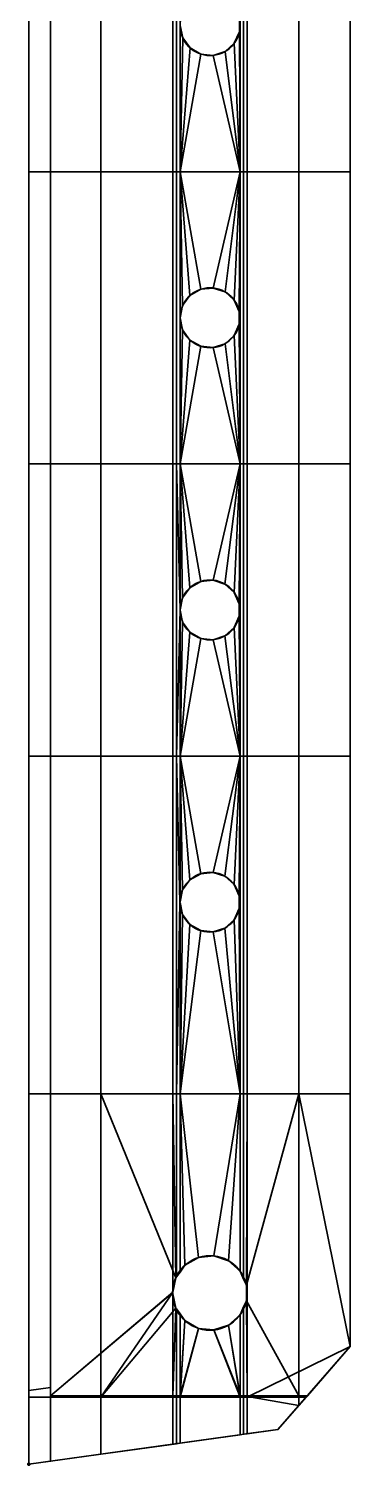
# Model space of a CAD drawing. Header units: millimetres. Extents: x 0 to 22, y 0 to 190.
# Drawn here: x 0 to 22, y 0 to 98.3 of the extents above; entities that cross this region are included whole.
import ezdxf

# ---------------------------------------------------------------- set-up
doc = ezdxf.new("R2010")
doc.units = ezdxf.units.MM
doc.layers.add('1', color=7, linetype='Continuous', true_color=0xffffff)
doc.layers.add('61', color=7, linetype='Continuous', true_color=0xffffff)

# ---------------------------------------------------------------- blocks, each defined once
blk = doc.blocks.new('UG_SURFACE_001')
at = {"layer": '1', "color": 252, "linetype": 'Continuous', "lineweight": 35}
for points in [[(0, 5.048373, 20), (0, 184.962451, 20), (0, 108.47526), (0, 88.475265)], [(0, 5.048373, 20), (1.5, 5.25753, 20), (1.5, 184.778273, 20), (0, 184.962451, 20)], [(1.5, 184.778273, 20), (1.5, 5.25753, 20), (1.5, 88.475265, 1.5), (1.5, 108.47526, 1.5)], [(4.922299, 88.475265), (0, 88.475265), (0, 108.47526), (4.922299, 108.47526)], [(1.5, 88.475265, 1.5), (9.856303, 88.475265, 1.5), (9.856303, 108.47526, 1.5), (1.5, 108.47526, 1.5)], [(10.10818, 88.475265), (4.922299, 88.475265), (4.922299, 108.47526), (10.10818, 108.47526)], [(9.856303, 88.475265, 1.5), (10.10818, 88.475265, 1.5), (10.10818, 108.47526, 1.5), (9.856303, 108.47526, 1.5)], [(10.10818, 88.475265, 1.5), (10.352565, 88.475265, 1.5), (10.352565, 108.47526, 1.5), (10.10818, 108.47526, 1.5)], [(10.352565, 88.475265), (10.10818, 88.475265), (10.10818, 108.47526), (10.352565, 108.47526)], [(10.352565, 108.47526, 1.5), (10.352565, 88.475265, 1.5), (10.356776, 98.475263, 1.5)], [(10.352565, 88.475265), (10.352565, 108.47526), (10.356776, 98.475263)], [(14.460988, 88.475265, 1.5), (14.460988, 108.47526, 1.5), (14.411979, 98.90148, 1.5), (14.411979, 98.049045, 1.5)], [(14.456777, 98.475263), (14.460988, 108.47526), (14.460988, 88.475265)], [(14.460988, 88.475265, 1.5), (14.704899, 88.475265, 1.5), (14.704899, 108.47526, 1.5), (14.460988, 108.47526, 1.5)], [(14.704899, 88.475265), (14.460988, 88.475265), (14.460988, 108.47526), (14.704899, 108.47526)], [(14.704899, 88.475265, 1.5), (18.484004, 88.475265, 1.5), (18.484004, 108.47526, 1.5), (14.704899, 108.47526, 1.5)], [(14.956303, 88.475265), (14.704899, 88.475265), (14.704899, 108.47526), (14.956303, 108.47526)], [(22, 88.475265), (14.956303, 88.475265), (14.956303, 108.47526), (22, 108.47526)], [(18.484004, 88.475265, 1.5), (22, 88.475265, 1.5), (22, 108.47526, 1.5), (18.484004, 108.47526, 1.5)], [(22, 108.47526, 1.5), (22, 88.475265, 1.5), (22, 88.475265), (22, 108.47526)], [(10.534009, 97.641453, 1.5), (10.356776, 98.475263, 1.5), (10.352565, 88.475265, 1.5)], [(10.356776, 98.475263), (10.534009, 97.641453), (10.352565, 88.475265)], [(10.356776, 98.475263), (10.356776, 98.475263, 1.5), (10.534009, 97.641453, 1.5), (10.534009, 97.641453)], [(14.456777, 98.475263), (14.411979, 98.049045, 1.5), (14.411979, 98.90148, 1.5)], [(14.456777, 98.475263), (14.411979, 98.049045), (14.411979, 98.049045, 1.5)], [(14.460988, 88.475265), (14.411979, 98.049045), (14.456777, 98.475263)], [(10.352565, 88.475265, 1.5), (11.035059, 96.951813, 1.5), (10.534009, 97.641453, 1.5)], [(10.534009, 97.641453), (11.035059, 96.951813), (10.352565, 88.475265)], [(10.534009, 97.641453), (10.534009, 97.641453, 1.5), (11.035059, 96.951813, 1.5), (11.035059, 96.951813)], [(14.411979, 98.049045, 1.5), (14.065262, 97.270302, 1.5), (14.460988, 88.475265, 1.5)], [(14.065262, 97.270302), (14.065262, 97.270302, 1.5), (14.411979, 98.049045, 1.5), (14.411979, 98.049045)], [(14.460988, 88.475265), (14.065262, 97.270302), (14.411979, 98.049045)], [(11.773292, 96.525595, 1.5), (11.035059, 96.951813, 1.5), (10.352565, 88.475265, 1.5)], [(10.352565, 88.475265), (11.035059, 96.951813), (11.773292, 96.525595)], [(10.352565, 88.475265, 1.5), (14.460988, 88.475265, 1.5), (12.62106, 96.436493, 1.5), (11.773292, 96.525595, 1.5)], [(11.773292, 96.525595), (12.62106, 96.436493), (14.460988, 88.475265), (10.352565, 88.475265)], [(11.035059, 96.951813), (11.035059, 96.951813, 1.5), (11.773292, 96.525595, 1.5), (11.773292, 96.525595)], [(11.773292, 96.525595), (11.773292, 96.525595, 1.5), (12.62106, 96.436493, 1.5), (12.62106, 96.436493)], [(14.460988, 88.475265, 1.5), (13.431777, 96.699908, 1.5), (12.62106, 96.436493, 1.5)], [(12.62106, 96.436493), (12.62106, 96.436493, 1.5), (13.431777, 96.699908, 1.5), (13.431777, 96.699908)], [(14.460988, 88.475265), (12.62106, 96.436493), (13.431777, 96.699908)], [(14.460988, 88.475265, 1.5), (14.065262, 97.270302, 1.5), (13.431777, 96.699908, 1.5)], [(13.431777, 96.699908), (13.431777, 96.699908, 1.5), (14.065262, 97.270302, 1.5), (14.065262, 97.270302)], [(13.431777, 96.699908), (14.065262, 97.270302), (14.460988, 88.475265)], [(4.922299, 68.475261), (0, 68.475261), (0, 88.475265), (4.922299, 88.475265)], [(0, 5.048373, 20), (0, 88.475265), (0, 68.475261)], [(1.5, 68.475261, 1.5), (9.856303, 68.475261, 1.5), (9.856303, 88.475265, 1.5), (1.5, 88.475265, 1.5)], [(1.5, 5.25753, 20), (1.5, 68.475261, 1.5), (1.5, 88.475265, 1.5)], [(10.10818, 68.475261), (4.922299, 68.475261), (4.922299, 88.475265), (10.10818, 88.475265)], [(9.856303, 68.475261, 1.5), (10.10818, 68.475261, 1.5), (10.10818, 88.475265, 1.5), (9.856303, 88.475265, 1.5)], [(10.10818, 68.475261, 1.5), (10.352565, 68.475261, 1.5), (10.352565, 88.475265, 1.5), (10.10818, 88.475265, 1.5)], [(10.352565, 68.475261), (10.10818, 68.475261), (10.10818, 88.475265), (10.352565, 88.475265)], [(10.352565, 88.475265, 1.5), (10.352565, 68.475261, 1.5), (10.353969, 78.475259, 1.5)], [(10.352565, 88.475265, 1.5), (11.032252, 79.998709, 1.5), (11.770484, 80.424927, 1.5)], [(10.353969, 78.475259, 1.5), (10.531201, 79.309069, 1.5), (10.352565, 88.475265, 1.5)], [(11.770484, 80.424927, 1.5), (12.618252, 80.514029, 1.5), (14.460988, 88.475265, 1.5), (10.352565, 88.475265, 1.5)], [(10.531201, 79.309069, 1.5), (11.032252, 79.998709, 1.5), (10.352565, 88.475265, 1.5)], [(10.352565, 88.475265), (14.460988, 88.475265), (12.618252, 80.514029), (11.770484, 80.424927)], [(10.352565, 68.475261), (10.352565, 88.475265), (10.353969, 78.475259)], [(10.352565, 88.475265), (11.032252, 79.998709), (10.531201, 79.309069)], [(11.770484, 80.424927), (11.032252, 79.998709), (10.352565, 88.475265)], [(10.531201, 79.309069), (10.353969, 78.475259), (10.352565, 88.475265)], [(12.618252, 80.514029, 1.5), (13.428969, 80.250613, 1.5), (14.460988, 88.475265, 1.5)], [(14.460988, 88.475265), (13.428969, 80.250613), (12.618252, 80.514029)], [(14.460988, 88.475265, 1.5), (13.428969, 80.250613, 1.5), (14.062454, 79.680219, 1.5)], [(14.062454, 79.680219), (13.428969, 80.250613), (14.460988, 88.475265)], [(14.062454, 79.680219, 1.5), (14.409171, 78.901477, 1.5), (14.460988, 88.475265, 1.5)], [(14.409171, 78.901477), (14.062454, 79.680219), (14.460988, 88.475265)], [(14.460988, 68.475261, 1.5), (14.460988, 88.475265, 1.5), (14.409171, 78.901477, 1.5), (14.409171, 78.049041, 1.5)], [(14.453969, 78.475259), (14.409171, 78.901477), (14.460988, 88.475265)], [(14.453969, 78.475259), (14.460988, 88.475265), (14.460988, 68.475261)], [(14.460988, 68.475261, 1.5), (14.704899, 68.475261, 1.5), (14.704899, 88.475265, 1.5), (14.460988, 88.475265, 1.5)], [(14.704899, 68.475261), (14.460988, 68.475261), (14.460988, 88.475265), (14.704899, 88.475265)], [(14.704899, 68.475261, 1.5), (18.484004, 68.475261, 1.5), (18.484004, 88.475265, 1.5), (14.704899, 88.475265, 1.5)], [(14.956303, 68.475261), (14.704899, 68.475261), (14.704899, 88.475265), (14.956303, 88.475265)], [(22, 68.475261), (14.956303, 68.475261), (14.956303, 88.475265), (22, 88.475265)], [(18.484004, 68.475261, 1.5), (22, 68.475261, 1.5), (22, 88.475265, 1.5), (18.484004, 88.475265, 1.5)], [(22, 88.475265, 1.5), (22, 68.475261, 1.5), (22, 68.475261), (22, 88.475265)], [(11.032252, 79.998709), (11.032252, 79.998709, 1.5), (10.531201, 79.309069, 1.5), (10.531201, 79.309069)], [(11.770484, 80.424927), (11.770484, 80.424927, 1.5), (11.032252, 79.998709, 1.5), (11.032252, 79.998709)], [(12.618252, 80.514029), (12.618252, 80.514029, 1.5), (11.770484, 80.424927, 1.5), (11.770484, 80.424927)], [(13.428969, 80.250613), (13.428969, 80.250613, 1.5), (12.618252, 80.514029, 1.5), (12.618252, 80.514029)], [(14.062454, 79.680219), (14.062454, 79.680219, 1.5), (13.428969, 80.250613, 1.5), (13.428969, 80.250613)], [(14.409171, 78.901477), (14.409171, 78.901477, 1.5), (14.062454, 79.680219, 1.5), (14.062454, 79.680219)], [(10.531201, 79.309069), (10.531201, 79.309069, 1.5), (10.353969, 78.475259, 1.5), (10.353969, 78.475259)], [(14.409171, 78.901477, 1.5), (14.409171, 78.901477), (14.453969, 78.475259)], [(14.453969, 78.475259), (14.409171, 78.049041, 1.5), (14.409171, 78.901477, 1.5)], [(10.531201, 77.64145, 1.5), (10.353969, 78.475259, 1.5), (10.352565, 68.475261, 1.5)], [(10.353969, 78.475259), (10.531201, 77.64145), (10.352565, 68.475261)], [(10.352565, 68.475261, 1.5), (11.032252, 76.951817, 1.5), (10.531201, 77.64145, 1.5)], [(10.531201, 77.64145), (11.032252, 76.951817), (10.352565, 68.475261)], [(10.353969, 78.475259), (10.353969, 78.475259, 1.5), (10.531201, 77.64145, 1.5), (10.531201, 77.64145)], [(10.531201, 77.64145), (10.531201, 77.64145, 1.5), (11.032252, 76.951817, 1.5), (11.032252, 76.951817)], [(14.409171, 78.049041, 1.5), (14.062454, 77.270299, 1.5), (14.460988, 68.475261, 1.5)], [(14.062454, 77.270299), (14.062454, 77.270299, 1.5), (14.409171, 78.049041, 1.5), (14.409171, 78.049041)], [(14.460988, 68.475261), (14.062454, 77.270299), (14.409171, 78.049041)], [(14.453969, 78.475259), (14.409171, 78.049041), (14.409171, 78.049041, 1.5)], [(14.460988, 68.475261), (14.409171, 78.049041), (14.453969, 78.475259)], [(11.770484, 76.525599, 1.5), (11.032252, 76.951817, 1.5), (10.352565, 68.475261, 1.5)], [(10.352565, 68.475261), (11.032252, 76.951817), (11.770484, 76.525599)], [(11.032252, 76.951817), (11.032252, 76.951817, 1.5), (11.770484, 76.525599, 1.5), (11.770484, 76.525599)], [(14.460988, 68.475261, 1.5), (13.428969, 76.699913, 1.5), (12.618252, 76.43649, 1.5)], [(12.618252, 76.43649), (12.618252, 76.43649, 1.5), (13.428969, 76.699913, 1.5), (13.428969, 76.699913)], [(14.460988, 68.475261), (12.618252, 76.43649), (13.428969, 76.699913)], [(14.460988, 68.475261, 1.5), (14.062454, 77.270299, 1.5), (13.428969, 76.699913, 1.5)], [(13.428969, 76.699913), (13.428969, 76.699913, 1.5), (14.062454, 77.270299, 1.5), (14.062454, 77.270299)], [(13.428969, 76.699913), (14.062454, 77.270299), (14.460988, 68.475261)], [(10.352565, 68.475261, 1.5), (14.460988, 68.475261, 1.5), (12.618252, 76.43649, 1.5), (11.770484, 76.525599, 1.5)], [(11.770484, 76.525599), (12.618252, 76.43649), (14.460988, 68.475261), (10.352565, 68.475261)], [(11.770484, 76.525599), (11.770484, 76.525599, 1.5), (12.618252, 76.43649, 1.5), (12.618252, 76.43649)], [(4.922299, 48.475262), (0, 48.475262), (0, 68.475261), (4.922299, 68.475261)], [(0, 5.048373, 20), (0, 68.475261), (0, 48.475262)], [(1.5, 48.475262, 1.5), (9.856303, 48.475262, 1.5), (9.856303, 68.475261, 1.5), (1.5, 68.475261, 1.5)], [(1.5, 5.25753, 20), (1.5, 48.475262, 1.5), (1.5, 68.475261, 1.5)], [(10.10818, 48.475262), (4.922299, 48.475262), (4.922299, 68.475261), (10.10818, 68.475261)], [(9.856303, 48.475262, 1.5), (10.10818, 48.475262, 1.5), (10.10818, 68.475261, 1.5), (9.856303, 68.475261, 1.5)], [(10.351161, 58.475263, 1.5), (10.10818, 68.475261, 1.5), (10.10818, 48.475262, 1.5)], [(10.351161, 58.475263, 1.5), (10.352565, 58.481865, 1.5), (10.352565, 68.475261, 1.5), (10.10818, 68.475261, 1.5)], [(10.10818, 68.475261), (10.352565, 68.475261), (10.352565, 58.481865), (10.351161, 58.475263)], [(10.351161, 58.475263), (10.10818, 48.475262), (10.10818, 68.475261)], [(14.460988, 68.475261, 1.5), (10.352565, 68.475261, 1.5), (11.767676, 60.424928, 1.5), (12.615445, 60.514033, 1.5)], [(10.352565, 68.475261, 1.5), (11.029444, 59.99871, 1.5), (11.767676, 60.424928, 1.5)], [(10.352565, 68.475261, 1.5), (10.352565, 58.481865, 1.5), (10.528393, 59.309073, 1.5)], [(10.528393, 59.309073, 1.5), (11.029444, 59.99871, 1.5), (10.352565, 68.475261, 1.5)], [(10.352565, 68.475261), (11.029444, 59.99871), (10.528393, 59.309073)], [(12.615445, 60.514033), (11.767676, 60.424928), (10.352565, 68.475261), (14.460988, 68.475261)], [(11.767676, 60.424928), (11.029444, 59.99871), (10.352565, 68.475261)], [(10.528393, 59.309073), (10.352565, 58.481865), (10.352565, 68.475261)], [(14.460988, 68.475261, 1.5), (12.615445, 60.514033, 1.5), (13.426161, 60.250614, 1.5)], [(13.426161, 60.250614), (12.615445, 60.514033), (14.460988, 68.475261)], [(13.426161, 60.250614, 1.5), (14.059646, 59.68022, 1.5), (14.460988, 68.475261, 1.5)], [(14.460988, 68.475261), (14.059646, 59.68022), (13.426161, 60.250614)], [(14.460988, 68.475261, 1.5), (14.059646, 59.68022, 1.5), (14.406364, 58.901481, 1.5)], [(14.406364, 58.901481), (14.059646, 59.68022), (14.460988, 68.475261)], [(14.406364, 58.901481, 1.5), (14.406364, 58.049042, 1.5), (14.460988, 48.475262, 1.5), (14.460988, 68.475261, 1.5)], [(14.451161, 58.475263), (14.406364, 58.901481), (14.460988, 68.475261)], [(14.460988, 68.475261), (14.460988, 48.475262), (14.451161, 58.475263)], [(14.460988, 48.475262, 1.5), (14.704899, 48.475262, 1.5), (14.704899, 68.475261, 1.5), (14.460988, 68.475261, 1.5)], [(14.704899, 48.475262), (14.460988, 48.475262), (14.460988, 68.475261), (14.704899, 68.475261)], [(14.704899, 48.475262, 1.5), (18.484004, 48.475262, 1.5), (18.484004, 68.475261, 1.5), (14.704899, 68.475261, 1.5)], [(14.956303, 48.475262), (14.704899, 48.475262), (14.704899, 68.475261), (14.956303, 68.475261)], [(22, 48.475262), (14.956303, 48.475262), (14.956303, 68.475261), (22, 68.475261)], [(18.484004, 48.475262, 1.5), (22, 48.475262, 1.5), (22, 68.475261, 1.5), (18.484004, 68.475261, 1.5)], [(22, 68.475261, 1.5), (22, 48.475262, 1.5), (22, 48.475262), (22, 68.475261)], [(11.029444, 59.99871), (11.029444, 59.99871, 1.5), (10.528393, 59.309073, 1.5), (10.528393, 59.309073)], [(11.767676, 60.424928), (11.767676, 60.424928, 1.5), (11.029444, 59.99871, 1.5), (11.029444, 59.99871)], [(12.615445, 60.514033), (12.615445, 60.514033, 1.5), (11.767676, 60.424928, 1.5), (11.767676, 60.424928)], [(13.426161, 60.250614), (13.426161, 60.250614, 1.5), (12.615445, 60.514033, 1.5), (12.615445, 60.514033)], [(14.059646, 59.68022), (14.059646, 59.68022, 1.5), (13.426161, 60.250614, 1.5), (13.426161, 60.250614)], [(10.352565, 58.481865), (10.528393, 59.309073), (10.528393, 59.309073, 1.5), (10.352565, 58.481865, 1.5)], [(14.406364, 58.901481), (14.406364, 58.901481, 1.5), (14.059646, 59.68022, 1.5), (14.059646, 59.68022)], [(10.10818, 48.475262, 1.5), (10.352565, 48.475262, 1.5), (10.352565, 58.468658, 1.5), (10.351161, 58.475263, 1.5)], [(10.351161, 58.475263), (10.352565, 58.468658), (10.352565, 48.475262), (10.10818, 48.475262)], [(10.352565, 58.481865, 1.5), (10.351161, 58.475263, 1.5), (10.351161, 58.475263), (10.352565, 58.481865)], [(10.352565, 58.468658), (10.351161, 58.475263), (10.351161, 58.475263, 1.5), (10.352565, 58.468658, 1.5)], [(10.528393, 57.64145, 1.5), (10.352565, 58.468658, 1.5), (10.352565, 48.475262, 1.5)], [(10.352565, 58.468658, 1.5), (10.528393, 57.64145, 1.5), (10.528393, 57.64145), (10.352565, 58.468658)], [(10.352565, 48.475262), (10.352565, 58.468658), (10.528393, 57.64145)], [(14.406364, 58.049042, 1.5), (14.059646, 57.270303, 1.5), (14.460988, 48.475262, 1.5)], [(14.059646, 57.270303), (14.059646, 57.270303, 1.5), (14.406364, 58.049042, 1.5), (14.406364, 58.049042)], [(14.460988, 48.475262), (14.059646, 57.270303), (14.406364, 58.049042)], [(14.406364, 58.901481, 1.5), (14.406364, 58.901481), (14.451161, 58.475263)], [(14.451161, 58.475263), (14.406364, 58.049042, 1.5), (14.406364, 58.901481, 1.5)], [(14.451161, 58.475263), (14.406364, 58.049042), (14.406364, 58.049042, 1.5)], [(14.460988, 48.475262), (14.406364, 58.049042), (14.451161, 58.475263)], [(10.352565, 48.475262, 1.5), (11.029444, 56.951813, 1.5), (10.528393, 57.64145, 1.5)], [(10.528393, 57.64145), (11.029444, 56.951813), (10.352565, 48.475262)], [(10.528393, 57.64145), (10.528393, 57.64145, 1.5), (11.029444, 56.951813, 1.5), (11.029444, 56.951813)], [(14.460988, 48.475262, 1.5), (14.059646, 57.270303, 1.5), (13.426161, 56.699909, 1.5)], [(13.426161, 56.699909), (13.426161, 56.699909, 1.5), (14.059646, 57.270303, 1.5), (14.059646, 57.270303)], [(13.426161, 56.699909), (14.059646, 57.270303), (14.460988, 48.475262)], [(11.767676, 56.525595, 1.5), (11.029444, 56.951813, 1.5), (10.352565, 48.475262, 1.5)], [(10.352565, 48.475262), (11.029444, 56.951813), (11.767676, 56.525595)], [(12.615445, 56.43649, 1.5), (11.767676, 56.525595, 1.5), (10.352565, 48.475262, 1.5), (14.460988, 48.475262, 1.5)], [(14.460988, 48.475262), (10.352565, 48.475262), (11.767676, 56.525595), (12.615445, 56.43649)], [(11.029444, 56.951813), (11.029444, 56.951813, 1.5), (11.767676, 56.525595, 1.5), (11.767676, 56.525595)], [(11.767676, 56.525595), (11.767676, 56.525595, 1.5), (12.615445, 56.43649, 1.5), (12.615445, 56.43649)], [(14.460988, 48.475262, 1.5), (13.426161, 56.699909, 1.5), (12.615445, 56.43649, 1.5)], [(12.615445, 56.43649), (12.615445, 56.43649, 1.5), (13.426161, 56.699909, 1.5), (13.426161, 56.699909)], [(12.615445, 56.43649), (13.426161, 56.699909), (14.460988, 48.475262)], [(4.922299, 25.351768), (0, 25.351768), (0, 48.475262), (4.922299, 48.475262)], [(0, 5.048373, 20), (0, 48.475262), (0, 25.351768)], [(1.5, 25.351768, 1.5), (9.856303, 25.351768, 1.5), (9.856303, 48.475262, 1.5), (1.5, 48.475262, 1.5)], [(1.5, 5.25753, 20), (1.5, 25.351768, 1.5), (1.5, 48.475262, 1.5)], [(10.10818, 25.351768), (4.922299, 25.351768), (4.922299, 48.475262), (10.10818, 48.475262)], [(9.856303, 25.351768, 1.5), (10.10818, 25.351768, 1.5), (10.10818, 48.475262, 1.5), (9.856303, 48.475262, 1.5)], [(10.348354, 38.47526, 1.5), (10.10818, 48.475262, 1.5), (10.10818, 25.351768, 1.5)], [(10.348354, 38.47526, 1.5), (10.352565, 38.495075, 1.5), (10.352565, 48.475262, 1.5), (10.10818, 48.475262, 1.5)], [(10.10818, 25.351768), (10.10818, 48.475262), (10.348354, 38.47526)], [(10.10818, 48.475262), (10.352565, 48.475262), (10.352565, 38.495075), (10.348354, 38.47526)], [(14.460988, 48.475262, 1.5), (10.352565, 48.475262, 1.5), (11.764869, 40.424928, 1.5), (12.612637, 40.514033, 1.5)], [(10.352565, 48.475262, 1.5), (11.026636, 39.99871, 1.5), (11.764869, 40.424928, 1.5)], [(10.352565, 48.475262, 1.5), (10.352565, 38.495075, 1.5), (10.525585, 39.309073, 1.5)], [(10.525585, 39.309073, 1.5), (11.026636, 39.99871, 1.5), (10.352565, 48.475262, 1.5)], [(10.352565, 48.475262), (11.026636, 39.99871), (10.525585, 39.309073)], [(12.612637, 40.514033), (11.764869, 40.424928), (10.352565, 48.475262), (14.460988, 48.475262)], [(11.764869, 40.424928), (11.026636, 39.99871), (10.352565, 48.475262)], [(10.525585, 39.309073), (10.352565, 38.495075), (10.352565, 48.475262)], [(14.460988, 48.475262, 1.5), (12.612637, 40.514033, 1.5), (13.423353, 40.250614, 1.5)], [(13.423353, 40.250614), (12.612637, 40.514033), (14.460988, 48.475262)], [(13.423353, 40.250614, 1.5), (14.056838, 39.68022, 1.5), (14.460988, 48.475262, 1.5)], [(14.460988, 48.475262), (14.056838, 39.68022), (13.423353, 40.250614)], [(14.460988, 48.475262, 1.5), (14.056838, 39.68022, 1.5), (14.403556, 38.901482, 1.5)], [(14.403556, 38.901482), (14.056838, 39.68022), (14.460988, 48.475262)], [(14.460988, 25.351768, 1.5), (14.460988, 48.475262, 1.5), (14.403556, 38.049042, 1.5)], [(14.403556, 38.901482, 1.5), (14.403556, 38.049042, 1.5), (14.460988, 48.475262, 1.5)], [(14.448354, 38.47526), (14.403556, 38.901482), (14.460988, 48.475262)], [(14.448354, 38.47526), (14.460988, 48.475262), (14.460988, 25.351768)], [(14.460988, 25.351768, 1.5), (14.704899, 25.351768, 1.5), (14.704899, 48.475262, 1.5), (14.460988, 48.475262, 1.5)], [(14.704899, 25.351768), (14.460988, 25.351768), (14.460988, 48.475262), (14.704899, 48.475262)], [(14.704899, 25.351768, 1.5), (18.484004, 25.351768, 1.5), (18.484004, 48.475262, 1.5), (14.704899, 48.475262, 1.5)], [(14.956303, 25.351768), (14.704899, 25.351768), (14.704899, 48.475262), (14.956303, 48.475262)], [(22, 25.351768), (14.956303, 25.351768), (14.956303, 48.475262), (22, 48.475262)], [(18.484004, 25.351768, 1.5), (22, 25.351768, 1.5), (22, 48.475262, 1.5), (18.484004, 48.475262, 1.5)], [(22, 48.475262, 1.5), (22, 25.351768, 1.5), (22, 25.351768), (22, 48.475262)], [(11.764869, 40.424928), (11.764869, 40.424928, 1.5), (11.026636, 39.99871, 1.5), (11.026636, 39.99871)], [(12.612637, 40.514033), (12.612637, 40.514033, 1.5), (11.764869, 40.424928, 1.5), (11.764869, 40.424928)], [(13.423353, 40.250614), (13.423353, 40.250614, 1.5), (12.612637, 40.514033, 1.5), (12.612637, 40.514033)], [(10.352565, 38.495075), (10.525585, 39.309073), (10.525585, 39.309073, 1.5), (10.352565, 38.495075, 1.5)], [(11.026636, 39.99871), (11.026636, 39.99871, 1.5), (10.525585, 39.309073, 1.5), (10.525585, 39.309073)], [(14.056838, 39.68022), (14.056838, 39.68022, 1.5), (13.423353, 40.250614, 1.5), (13.423353, 40.250614)], [(14.403556, 38.901482), (14.403556, 38.901482, 1.5), (14.056838, 39.68022, 1.5), (14.056838, 39.68022)], [(10.10818, 25.351768, 1.5), (10.352565, 25.351768, 1.5), (10.352565, 38.455449, 1.5), (10.348354, 38.47526, 1.5)], [(10.348354, 38.47526), (10.352565, 38.455449), (10.352565, 25.351768), (10.10818, 25.351768)], [(10.352565, 38.495075, 1.5), (10.348354, 38.47526, 1.5), (10.348354, 38.47526), (10.352565, 38.495075)], [(10.352565, 38.455449), (10.348354, 38.47526), (10.348354, 38.47526, 1.5), (10.352565, 38.455449, 1.5)], [(10.525585, 37.641451, 1.5), (10.352565, 38.455449, 1.5), (10.352565, 25.351768, 1.5)], [(10.352565, 38.455449, 1.5), (10.525585, 37.641451, 1.5), (10.525585, 37.641451), (10.352565, 38.455449)], [(10.352565, 25.351768), (10.352565, 38.455449), (10.525585, 37.641451)], [(14.403556, 38.901482, 1.5), (14.403556, 38.901482), (14.448354, 38.47526)], [(14.448354, 38.47526), (14.403556, 38.049042, 1.5), (14.403556, 38.901482, 1.5)], [(14.448354, 38.47526), (14.403556, 38.049042), (14.403556, 38.049042, 1.5)], [(14.460988, 25.351768), (14.403556, 38.049042), (14.448354, 38.47526)], [(10.352565, 25.351768, 1.5), (11.026636, 36.951814, 1.5), (10.525585, 37.641451, 1.5)], [(10.525585, 37.641451), (11.026636, 36.951814), (10.352565, 25.351768)], [(10.525585, 37.641451), (10.525585, 37.641451, 1.5), (11.026636, 36.951814, 1.5), (11.026636, 36.951814)], [(14.403556, 38.049042, 1.5), (14.056838, 37.270304, 1.5), (14.460988, 25.351768, 1.5)], [(14.056838, 37.270304), (14.056838, 37.270304, 1.5), (14.403556, 38.049042, 1.5), (14.403556, 38.049042)], [(14.460988, 25.351768), (14.056838, 37.270304), (14.403556, 38.049042)], [(11.764869, 36.525596, 1.5), (11.026636, 36.951814, 1.5), (10.352565, 25.351768, 1.5)], [(10.352565, 25.351768), (11.026636, 36.951814), (11.764869, 36.525596)], [(12.612637, 36.436491, 1.5), (11.764869, 36.525596, 1.5), (10.352565, 25.351768, 1.5), (14.460988, 25.351768, 1.5)], [(14.460988, 25.351768), (10.352565, 25.351768), (11.764869, 36.525596), (12.612637, 36.436491)], [(11.026636, 36.951814), (11.026636, 36.951814, 1.5), (11.764869, 36.525596, 1.5), (11.764869, 36.525596)], [(11.764869, 36.525596), (11.764869, 36.525596, 1.5), (12.612637, 36.436491, 1.5), (12.612637, 36.436491)], [(14.460988, 25.351768, 1.5), (13.423353, 36.69991, 1.5), (12.612637, 36.436491, 1.5)], [(12.612637, 36.436491), (12.612637, 36.436491, 1.5), (13.423353, 36.69991, 1.5), (13.423353, 36.69991)], [(12.612637, 36.436491), (13.423353, 36.69991), (14.460988, 25.351768)], [(14.460988, 25.351768, 1.5), (14.056838, 37.270304, 1.5), (13.423353, 36.69991, 1.5)], [(13.423353, 36.69991), (13.423353, 36.69991, 1.5), (14.056838, 37.270304, 1.5), (14.056838, 37.270304)], [(13.423353, 36.69991), (14.056838, 37.270304), (14.460988, 25.351768)], [(4.922299, 4.589137), (0, 4.589137), (0, 25.351768), (4.922299, 25.351768)], [(0, 5.048373, 20), (0, 25.351768), (0, 4.589137)], [(9.856303, 11.783339, 1.5), (9.856303, 25.351768, 1.5), (1.5, 25.351768, 1.5), (1.5, 4.693715, 1.5)], [(1.5, 5.25753, 20), (1.5, 4.693715, 1.5), (1.5, 25.351768, 1.5)], [(4.922299, 25.351768), (10.10818, 25.351768), (10.10818, 12.824805), (10.065058, 12.765452)], [(10.065058, 12.765452), (9.844598, 11.728274), (4.922299, 4.589137), (4.922299, 25.351768)], [(9.856303, 25.351768, 1.5), (9.856303, 11.783339, 1.5), (10.065058, 12.765452, 1.5)], [(10.065058, 12.765452, 1.5), (10.10818, 12.824805, 1.5), (10.10818, 25.351768, 1.5), (9.856303, 25.351768, 1.5)], [(10.352565, 13.161172, 1.5), (10.352565, 25.351768, 1.5), (10.10818, 25.351768, 1.5), (10.10818, 12.824805, 1.5)], [(10.10818, 12.824805), (10.10818, 25.351768), (10.352565, 25.351768), (10.352565, 13.161172)], [(10.352565, 25.351768, 1.5), (10.688316, 13.623293, 1.5), (11.606606, 14.153468, 1.5)], [(10.352565, 25.351768, 1.5), (10.352565, 13.161172, 1.5), (10.688316, 13.623293, 1.5)], [(11.606606, 14.153468, 1.5), (12.661146, 14.264305, 1.5), (14.460988, 25.351768, 1.5), (10.352565, 25.351768, 1.5)], [(10.352565, 25.351768), (14.460988, 25.351768), (12.661146, 14.264305), (11.606606, 14.153468)], [(11.606606, 14.153468), (10.688316, 13.623293), (10.352565, 25.351768)], [(10.688316, 13.623293), (10.352565, 13.161172), (10.352565, 25.351768)], [(14.460988, 25.351768, 1.5), (12.661146, 14.264305, 1.5), (13.669599, 13.936639, 1.5)], [(13.669599, 13.936639), (12.661146, 14.264305), (14.460988, 25.351768)], [(14.460988, 25.351768, 1.5), (13.669599, 13.936639, 1.5), (14.457592, 13.227127, 1.5)], [(14.457592, 13.227127), (13.669599, 13.936639), (14.460988, 25.351768)], [(14.457592, 13.227127, 1.5), (14.460988, 13.219498, 1.5), (14.460988, 25.351768, 1.5)], [(14.460988, 25.351768), (14.460988, 13.219498), (14.457592, 13.227127)], [(14.704899, 12.671665, 1.5), (14.704899, 25.351768, 1.5), (14.460988, 25.351768, 1.5), (14.460988, 13.219498, 1.5)], [(14.460988, 13.219498), (14.460988, 25.351768), (14.704899, 25.351768), (14.704899, 12.671665)], [(18.484004, 25.351768, 1.5), (14.704899, 25.351768, 1.5), (14.704899, 12.671665, 1.5), (14.888875, 12.258449, 1.5)], [(14.888875, 12.258449), (14.704899, 12.671665), (14.704899, 25.351768), (14.956303, 25.351768)], [(18.484004, 4.693715, 1.5), (18.484004, 25.351768, 1.5), (14.888875, 12.258449, 1.5), (14.888875, 11.198099, 1.5)], [(14.944599, 11.728274), (14.888875, 12.258449), (14.956303, 25.351768)], [(14.956303, 25.351768), (14.956303, 4.589137), (14.944599, 11.728274)], [(14.956303, 4.589137), (14.956303, 25.351768), (22, 25.351768), (22, 8.067628)], [(18.484004, 25.351768, 1.5), (18.484004, 4.693715, 1.5), (19.063896, 4.693715, 1.5), (22, 8.067628, 1.5)], [(22, 8.067628, 1.5), (22, 25.351768, 1.5), (18.484004, 25.351768, 1.5)], [(22, 25.351768, 1.5), (22, 8.067628, 1.5), (22, 8.067628), (22, 25.351768)], [(11.606606, 14.153468), (11.606606, 14.153468, 1.5), (10.688316, 13.623293, 1.5), (10.688316, 13.623293)], [(12.661146, 14.264305), (12.661146, 14.264305, 1.5), (11.606606, 14.153468, 1.5), (11.606606, 14.153468)], [(13.669599, 13.936639), (13.669599, 13.936639, 1.5), (12.661146, 14.264305, 1.5), (12.661146, 14.264305)], [(14.457592, 13.227127), (14.457592, 13.227127, 1.5), (13.669599, 13.936639, 1.5), (13.669599, 13.936639)], [(10.10818, 12.824805, 1.5), (10.065058, 12.765452, 1.5), (10.065058, 12.765452), (10.10818, 12.824805)], [(10.10818, 12.824805), (10.352565, 13.161172), (10.352565, 13.161172, 1.5), (10.10818, 12.824805, 1.5)], [(10.352565, 13.161172), (10.688316, 13.623293), (10.688316, 13.623293, 1.5), (10.352565, 13.161172, 1.5)], [(14.460988, 13.219498, 1.5), (14.457592, 13.227127, 1.5), (14.457592, 13.227127), (14.460988, 13.219498)], [(14.460988, 13.219498), (14.704899, 12.671665), (14.704899, 12.671665, 1.5), (14.460988, 13.219498, 1.5)], [(9.844598, 11.728274), (10.065058, 12.765452), (10.065058, 12.765452, 1.5), (9.856303, 11.783339, 1.5)], [(14.704899, 12.671665), (14.888875, 12.258449), (14.888875, 12.258449, 1.5), (14.704899, 12.671665, 1.5)], [(14.888875, 11.198099, 1.5), (14.888875, 12.258449, 1.5), (14.944599, 11.728274)], [(14.888875, 12.258449, 1.5), (14.888875, 12.258449), (14.944599, 11.728274)], [(1.5, 4.693715, 1.5), (9.844598, 11.728274, 1.5), (9.856303, 11.783339, 1.5)], [(1.5, 4.693715, 1.5), (9.856303, 4.693715, 1.5), (9.856303, 11.673208, 1.5), (9.844598, 11.728274, 1.5)], [(4.922299, 4.589137), (9.844598, 11.728274), (10.065058, 10.691095)], [(9.856303, 11.783339, 1.5), (9.844598, 11.728274, 1.5), (9.844598, 11.728274)], [(9.844598, 11.728274), (9.844598, 11.728274, 1.5), (9.856303, 11.673208, 1.5)], [(9.856303, 11.673208, 1.5), (10.065058, 10.691095, 1.5), (10.065058, 10.691095), (9.844598, 11.728274)], [(10.065058, 10.691095, 1.5), (9.856303, 11.673208, 1.5), (9.856303, 4.693715, 1.5)], [(14.704899, 10.784883, 1.5), (14.888875, 11.198099, 1.5), (14.888875, 11.198099), (14.704899, 10.784883)], [(14.888875, 11.198099, 1.5), (14.704899, 10.784883, 1.5), (14.704899, 4.693715, 1.5), (18.484004, 4.693715, 1.5)], [(14.956303, 4.589137), (14.704899, 4.589137), (14.704899, 10.784883), (14.888875, 11.198099)], [(14.944599, 11.728274), (14.888875, 11.198099), (14.888875, 11.198099, 1.5)], [(14.956303, 4.589137), (14.888875, 11.198099), (14.944599, 11.728274)], [(10.065058, 10.691095), (10.10818, 10.631742), (10.10818, 4.589137), (4.922299, 4.589137)], [(9.856303, 4.693715, 1.5), (10.10818, 4.693715, 1.5), (10.10818, 10.631742, 1.5), (10.065058, 10.691095, 1.5)], [(10.10818, 10.631742), (10.065058, 10.691095), (10.065058, 10.691095, 1.5), (10.10818, 10.631742, 1.5)], [(10.352565, 10.295375), (10.10818, 10.631742), (10.10818, 10.631742, 1.5), (10.352565, 10.295375, 1.5)], [(10.10818, 10.631742, 1.5), (10.10818, 4.693715, 1.5), (10.352565, 4.693715, 1.5), (10.352565, 10.295375, 1.5)], [(10.352565, 10.295375), (10.352565, 4.589137), (10.10818, 4.589137), (10.10818, 10.631742)], [(10.352565, 10.295375, 1.5), (10.688316, 9.833255, 1.5), (10.688316, 9.833255), (10.352565, 10.295375)], [(10.688316, 9.833255, 1.5), (10.352565, 10.295375, 1.5), (10.352565, 4.693715, 1.5)], [(10.352565, 4.589137), (10.352565, 10.295375), (10.688316, 9.833255)], [(10.352565, 4.693715, 1.5), (11.606606, 9.30308, 1.5), (10.688316, 9.833255, 1.5)], [(10.688316, 9.833255), (11.606606, 9.30308), (10.352565, 4.589137)], [(10.688316, 9.833255), (10.688316, 9.833255, 1.5), (11.606606, 9.30308, 1.5), (11.606606, 9.30308)], [(13.669599, 9.51991), (13.669599, 9.51991, 1.5), (14.457592, 10.229422, 1.5), (14.457592, 10.229422)], [(14.457592, 10.229422, 1.5), (13.669599, 9.51991, 1.5), (14.460988, 4.693715, 1.5)], [(14.460988, 4.589137), (13.669599, 9.51991), (14.457592, 10.229422)], [(14.460988, 10.237049), (14.457592, 10.229422), (14.457592, 10.229422, 1.5), (14.460988, 10.237049, 1.5)], [(14.460988, 4.693715, 1.5), (14.460988, 10.237049, 1.5), (14.457592, 10.229422, 1.5)], [(14.457592, 10.229422), (14.460988, 10.237049), (14.460988, 4.589137)], [(14.704899, 10.784883), (14.460988, 10.237049), (14.460988, 10.237049, 1.5), (14.704899, 10.784883, 1.5)], [(14.460988, 10.237049, 1.5), (14.460988, 4.693715, 1.5), (14.704899, 4.693715, 1.5), (14.704899, 10.784883, 1.5)], [(14.704899, 10.784883), (14.704899, 4.589137), (14.460988, 4.589137), (14.460988, 10.237049)], [(12.661146, 9.192243, 1.5), (11.606606, 9.30308, 1.5), (10.352565, 4.693715, 1.5), (14.460988, 4.693715, 1.5)], [(14.460988, 4.589137), (10.352565, 4.589137), (11.606606, 9.30308), (12.661146, 9.192243)], [(11.606606, 9.30308), (11.606606, 9.30308, 1.5), (12.661146, 9.192243, 1.5), (12.661146, 9.192243)], [(12.661146, 9.192243), (12.661146, 9.192243, 1.5), (13.669599, 9.51991, 1.5), (13.669599, 9.51991)], [(14.460988, 4.693715, 1.5), (13.669599, 9.51991, 1.5), (12.661146, 9.192243, 1.5)], [(12.661146, 9.192243), (13.669599, 9.51991), (14.460988, 4.589137)], [(22, 8.067628), (18.972889, 4.589137), (14.956303, 4.589137)], [(18.972889, 4.589137), (22, 8.067628), (22, 8.067628, 1.5), (19.063896, 4.693715, 1.5)], [(0, 0, 15), (1.5, 0.209156, 15), (1.5, 5.25753, 20), (0, 5.048373, 20)], [(0, 4.589137), (0, 0), (0, 0, 15), (0, 5.048373, 20)], [(1.5, 5.25753, 20), (1.5, 0.209156, 15), (1.5, 0.209156, 1.5), (1.5, 4.693715, 1.5)], [(0, 0), (0, 4.589137), (4.922299, 4.589137), (4.922299, 0.686354)], [(9.856303, 1.37434, 1.5), (9.856303, 4.693715, 1.5), (1.5, 4.693715, 1.5), (1.5, 0.209156, 1.5)], [(4.922299, 0.686354), (4.922299, 4.589137), (10.10818, 4.589137), (10.10818, 1.409461)], [(10.10818, 1.409461, 1.5), (10.10818, 4.693715, 1.5), (9.856303, 4.693715, 1.5), (9.856303, 1.37434, 1.5)], [(10.352565, 1.443538, 1.5), (10.352565, 4.693715, 1.5), (10.10818, 4.693715, 1.5), (10.10818, 1.409461, 1.5)], [(10.10818, 1.409461), (10.10818, 4.589137), (10.352565, 4.589137), (10.352565, 1.443538)], [(14.460988, 2.016407, 1.5), (14.460988, 4.693715, 1.5), (10.352565, 4.693715, 1.5), (10.352565, 1.443538, 1.5)], [(10.352565, 1.443538), (10.352565, 4.589137), (14.460988, 4.589137), (14.460988, 2.016407)], [(14.704899, 2.050417, 1.5), (14.704899, 4.693715, 1.5), (14.460988, 4.693715, 1.5), (14.460988, 2.016407, 1.5)], [(14.460988, 2.016407), (14.460988, 4.589137), (14.704899, 4.589137), (14.704899, 2.050417)], [(14.704899, 4.693715, 1.5), (14.704899, 2.050417, 1.5), (17.04791, 2.377121, 1.5), (18.484004, 4.027354, 1.5)], [(18.484004, 4.027354, 1.5), (18.484004, 4.693715, 1.5), (14.704899, 4.693715, 1.5)], [(14.704899, 2.050417), (14.704899, 4.589137), (14.956303, 4.589137), (14.956303, 2.085472)], [(14.956303, 2.085472), (14.956303, 4.589137), (18.972889, 4.589137), (17.04791, 2.377121)], [(18.484004, 4.027354, 1.5), (17.04791, 2.377121, 1.5), (17.04791, 2.377121), (18.972889, 4.589137)], [(19.063896, 4.693715, 1.5), (18.484004, 4.693715, 1.5), (18.484004, 4.027354, 1.5)], [(18.972889, 4.589137), (19.063896, 4.693715, 1.5), (18.484004, 4.027354, 1.5)], [(14.460988, 2.016407, 1.5), (10.352565, 1.443538, 1.5), (10.352565, 1.443538), (14.460988, 2.016407)], [(14.704899, 2.050417, 1.5), (14.460988, 2.016407, 1.5), (14.460988, 2.016407), (14.704899, 2.050417)], [(14.956303, 2.085472), (17.04791, 2.377121), (17.04791, 2.377121, 1.5), (14.704899, 2.050417, 1.5)], [(14.704899, 2.050417), (14.956303, 2.085472), (14.704899, 2.050417, 1.5)], [(9.856303, 1.37434, 1.5), (1.5, 0.209156, 1.5), (4.922299, 0.686354), (10.10818, 1.409461)], [(10.10818, 1.409461), (10.10818, 1.409461, 1.5), (9.856303, 1.37434, 1.5)], [(10.352565, 1.443538, 1.5), (10.10818, 1.409461, 1.5), (10.10818, 1.409461), (10.352565, 1.443538)], [(1.5, 0.209156, 1.5), (0, 0), (4.922299, 0.686354)], [(1.5, 0.209156, 1.5), (1.5, 0.209156, 15), (0, 0, 15), (0, 0)]]:
    blk.add_3dface(points, dxfattribs=at)

msp = doc.modelspace()

# ---------------------------------------------------------------- linework, layer by layer
at = {"layer": '1', "color": 252, "linetype": 'Continuous', "lineweight": 35}
for p, q in [((0, 190), (0, 0)), ((1.5, 189.815823, 1.5), (1.5, 0.209156, 1.5)), ((0, 184.962451, 20), (0, 5.048373, 20)), ((1.5, 184.778274, 20), (1.5, 5.25753, 20)), ((22, 182.29874, 1.5), (22, 8.067629, 1.5)), ((22, 182.29874), (22, 8.067629)), ((17.04791, 2.377121, 1.5), (22, 8.067629, 1.5)), ((22, 8.067629), (17.04791, 2.377121)), ((22, 8.067629, 1.5), (22, 8.067629)), ((0, 5.048373, 20), (1.5, 5.25753, 20)), ((0, 0, 15), (0, 5.048373, 20)), ((1.5, 5.25753, 20), (1.5, 0.209156, 15)), ((17.04791, 2.377121), (0, 0)), ((1.5, 0.209156, 1.5), (17.04791, 2.377121, 1.5)), ((17.04791, 2.377121), (17.04791, 2.377121, 1.5)), ((1.5, 0.209156, 15), (0, 0, 15)), ((0, 0), (0, 0, 15)), ((1.5, 0.209156, 15), (1.5, 0.209156, 1.5))]:
    msp.add_line(p, q, dxfattribs=at)
at = {"layer": '1', "color": 252, "linetype": 'Continuous', "lineweight": 35, "extrusion": (0, 0, -1)}
for centre, radius in [((-12.406777, 98.475261, -1.5), 2.05), ((-12.403969, 78.475261, -1.5), 2.05), ((-12.401161, 58.475262, -1.5), 2.05), ((-12.398354, 38.475262, -1.5), 2.05), ((-12.394599, 11.728274, -1.5), 2.55)]:
    msp.add_circle(centre, radius, dxfattribs=at)
at = {"layer": '1', "color": 252, "linetype": 'Continuous', "lineweight": 35}
for centre, radius in [((12.406777, 98.475261), 2.05), ((12.403969, 78.475261), 2.05), ((12.401161, 58.475262), 2.05), ((12.398354, 38.475262), 2.05), ((12.394599, 11.728274), 2.55)]:
    msp.add_circle(centre, radius, dxfattribs=at)
at = {"layer": '61', "color": 23, "linetype": 'Continuous', "lineweight": 70}
msp.add_point((0, 0), dxfattribs=at)

# ---------------------------------------------------------------- block references
at = {"layer": '1', "color": 252, "linetype": 'Continuous', "lineweight": 35}
msp.add_blockref('UG_SURFACE_001', (0, 0), dxfattribs=at)

doc.saveas('drawing.dxf')
